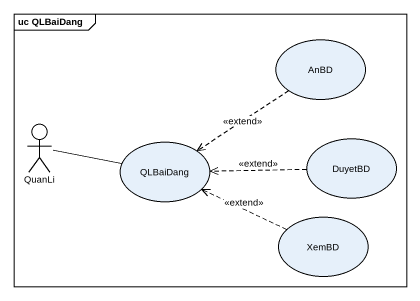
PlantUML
@startuml
mainframe uc QLBaiDang
usecase AnBD
actor QuanLi
usecase QLBaiDang
usecase DuyetBD
usecase XemBD
AnBD ..> QLBaiDang : <<extend>>
QuanLi -right- QLBaiDang
DuyetBD .left.> QLBaiDang : <<extend>>
XemBD .left.> QLBaiDang : <<extend>>
@enduml
